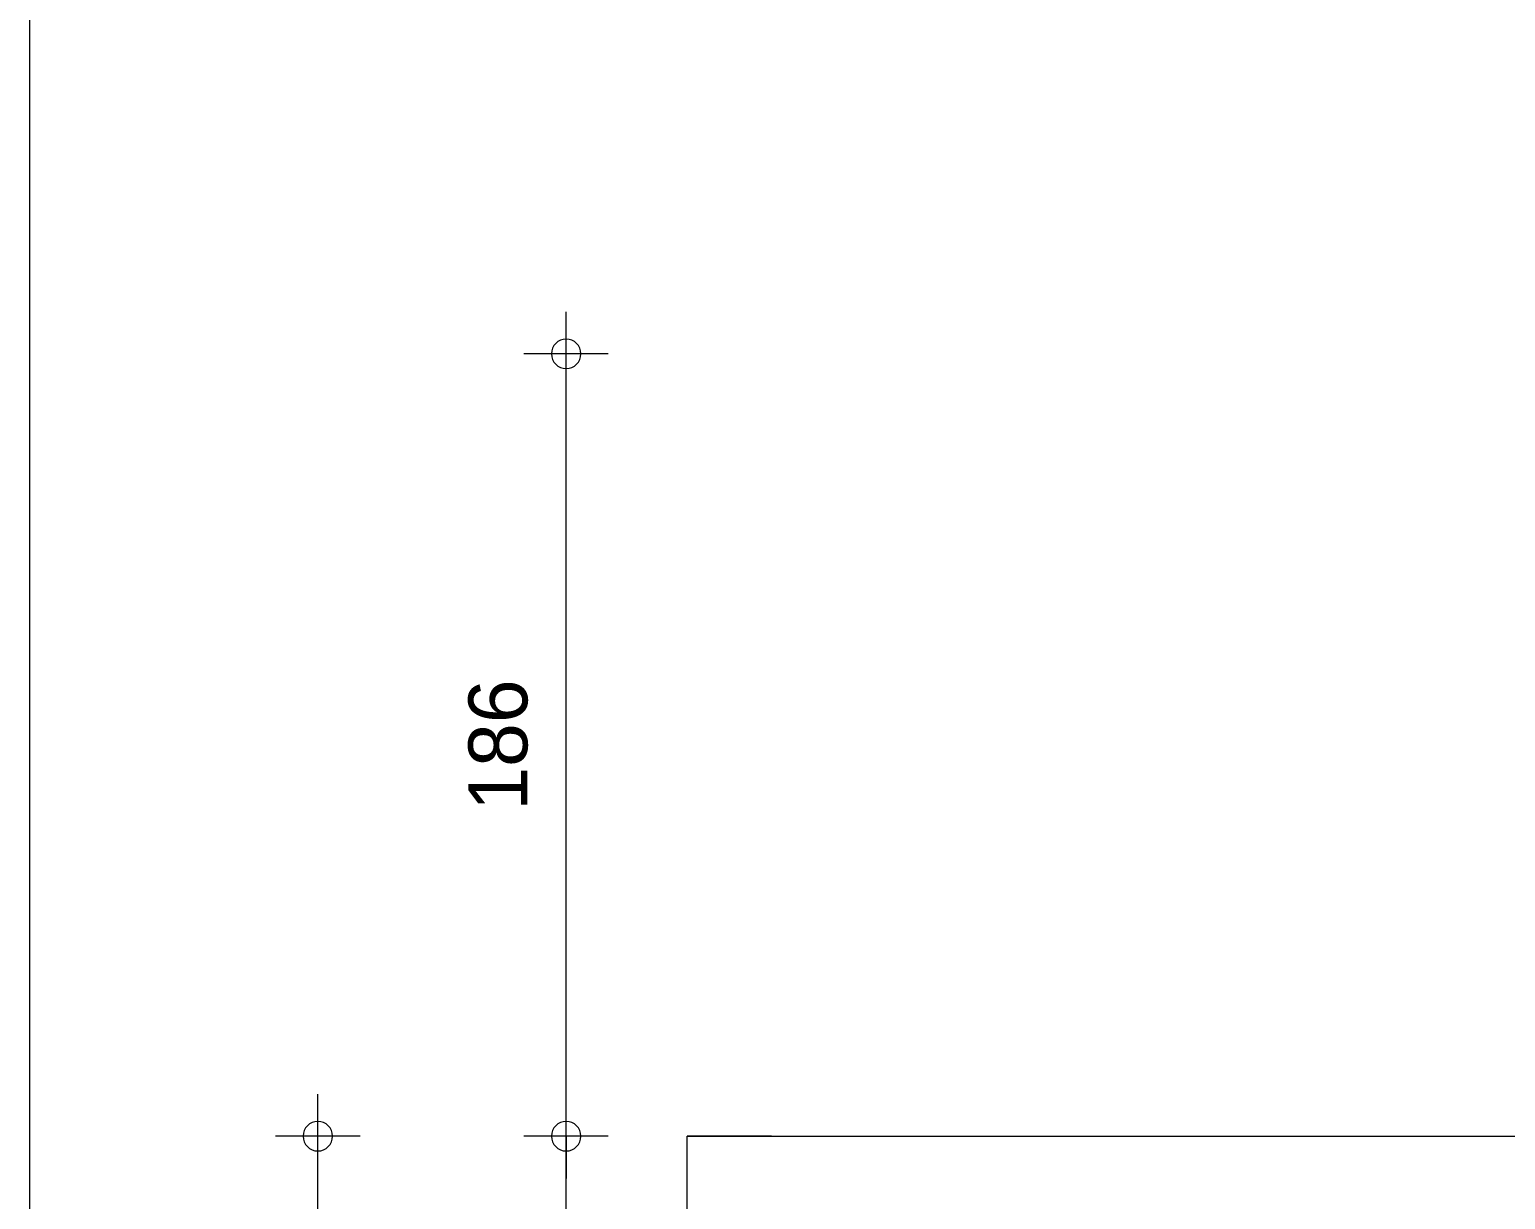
# Model space of a CAD drawing. Header units: metres. Extents: x -30.4 to 29.6, y -50.6 to 0.4.
# Drawn here: x -30.398 to -26.899, y -22.621 to -19.846 of the extents above; entities that cross this region are included whole.
import ezdxf
from ezdxf.enums import TextEntityAlignment as Align
from ezdxf.lldxf.tags import DXFTag

# ---------------------------------------------------------------- set-up
doc = ezdxf.new("R2010")
doc.units = ezdxf.units.M
doc.header["$MEASUREMENT"] = 0
doc.layers.add('Calque commun', color=7, linetype='Continuous')
doc.styles.add('Century Gothic', font='GOTHIC.TTF', dxfattribs={"height": 0.139636})
tags = doc.linetypes.add('HIDDEN2', pattern=[0.1875, 0.125, -0.0625]).pattern_tags.tags
tags[6:7] = [DXFTag(74, 4), DXFTag(75, 0), DXFTag(340, '0'), DXFTag(46, 1.0), DXFTag(50, 0.0), DXFTag(44, 0.0), DXFTag(45, 0.0)]
tags[4:5] = [DXFTag(74, 4), DXFTag(75, 0), DXFTag(340, '0'), DXFTag(46, 1.0), DXFTag(50, 0.0), DXFTag(44, 0.0), DXFTag(45, 0.0)]

# ---------------------------------------------------------------- blocks, each defined once
blk = doc.blocks.new('Block9665')
at = {"layer": 'Calque commun', "color": 7, "linetype": 'Continuous', "lineweight": 18}
blk.add_line((-28.8388, -22.4706), (-25.7588, -22.4706), dxfattribs=at)
blk = doc.blocks.new('Block17411')
at = {"layer": 'Calque commun', "color": 7, "linetype": 'Continuous', "lineweight": 18}
blk.add_line((-28.8388, -23.4207), (-28.8388, -22.4706), dxfattribs=at)
blk = doc.blocks.new('new43')
at = {"layer": 'Calque commun', "color": 5, "linetype": 'Continuous', "lineweight": 9}
blk.add_arc((0, 0), 0.5, 0, 359.9994, dxfattribs=at)
blk = doc.blocks.new('new44')
at = {"layer": 'Calque commun', "color": 5, "linetype": 'Continuous', "lineweight": 9}
blk.add_arc((0, 0), 0.5, 0, 359.9994, dxfattribs=at)
blk = doc.blocks.new('DimLine28191')
at = {"layer": 'Calque commun', "color": 5, "linetype": 'Continuous', "lineweight": 9}
for p, q in [((-29.1258, -20.6153), (-29.1258, -20.5153)), ((-29.0258, -20.6153), (-29.2258, -20.6153)), ((-29.1258, -22.4706), (-29.1258, -20.6153)), ((-29.0258, -22.4706), (-29.2258, -22.4706)), ((-29.1258, -22.4706), (-29.1258, -22.5706))]:
    blk.add_line(p, q, dxfattribs=at)
at = {"layer": 'Calque commun', "color": 5, "linetype": 'Continuous', "lineweight": 9, "xscale": 0.07000000029802322, "yscale": 0.07000000029802322, "zscale": 0.07000000029802322, "rotation": 90}
for name, p in [('new44', (-29.1258, -20.6153)), ('new43', (-29.1258, -22.4706))]:
    blk.add_blockref(name, p, dxfattribs=at)
at = {"layer": 'Calque commun', "color": 5, "linetype": 'Continuous', "lineweight": 9, "style": 'Century Gothic'}
blk.add_text('186', height=0.13964, rotation=90, dxfattribs=at).set_placement((-29.1758, -21.543), align=Align.BOTTOM_CENTER)
blk = doc.blocks.new('new209')
at = {"layer": 'Calque commun', "color": 5, "linetype": 'Continuous', "lineweight": 9}
blk.add_arc((0, 0), 0.5, 0, 359.9994, dxfattribs=at)
blk = doc.blocks.new('new210')
at = {"layer": 'Calque commun', "color": 5, "linetype": 'Continuous', "lineweight": 9}
blk.add_arc((0, 0), 0.5, 0, 359.9994, dxfattribs=at)
blk = doc.blocks.new('DimLine37377')
at = {"layer": 'Calque commun', "color": 5, "linetype": 'Continuous', "lineweight": 9}
for p, q in [((-29.1258, -22.4706), (-29.1258, -22.3706)), ((-29.0258, -22.4706), (-29.2258, -22.4706)), ((-29.1258, -23.4207), (-29.1258, -22.4706)), ((-29.0258, -23.4207), (-29.2258, -23.4207)), ((-29.1258, -23.4207), (-29.1258, -23.5207))]:
    blk.add_line(p, q, dxfattribs=at)
at = {"layer": 'Calque commun', "color": 5, "linetype": 'Continuous', "lineweight": 9, "xscale": 0.07000000029802322, "yscale": 0.07000000029802322, "zscale": 0.07000000029802322, "rotation": 90}
for name, p in [('new210', (-29.1258, -22.4706)), ('new209', (-29.1258, -23.4207))]:
    blk.add_blockref(name, p, dxfattribs=at)
at = {"layer": 'Calque commun', "color": 5, "linetype": 'Continuous', "lineweight": 9, "style": 'Century Gothic'}
blk.add_text('95', height=0.13964, rotation=90, dxfattribs=at).set_placement((-29.1758, -22.9456), align=Align.BOTTOM_CENTER)
blk = doc.blocks.new('new282')
at = {"layer": 'Calque commun', "color": 5, "linetype": 'Continuous', "lineweight": 9}
blk.add_arc((0, 0), 0.5, 0, 359.9994, dxfattribs=at)
blk = doc.blocks.new('DimLine41056')
at = {"layer": 'Calque commun', "color": 5, "linetype": 'Continuous', "lineweight": 9}
for p, q in [((-29.7144, -22.4706), (-29.7144, -22.3706)), ((-29.6144, -22.4706), (-29.8144, -22.4706)), ((-29.7144, -31.4706), (-29.7144, -22.4706))]:
    blk.add_line(p, q, dxfattribs=at)
at = {"layer": 'Calque commun', "color": 5, "linetype": 'Continuous', "lineweight": 9, "xscale": 0.07000000029802322, "yscale": 0.07000000029802322, "zscale": 0.07000000029802322, "rotation": 90}
blk.add_blockref('new282', (-29.7144, -22.4706), dxfattribs=at)

msp = doc.modelspace()

# ---------------------------------------------------------------- linework, layer by layer
at = {"layer": 'Calque commun', "color": 7, "linetype": 'HIDDEN2', "lineweight": 9}
msp.add_line((-28.8388, -22.4706), (-28.6388, -22.4706), dxfattribs=at)
at = {"layer": 'Calque commun', "color": 7, "linetype": 'Continuous', "lineweight": 18}
msp.add_line((-28.6388, -22.4706), (-28.8388, -22.4706), dxfattribs=at)

# ---------------------------------------------------------------- block references
at = {"layer": 'Calque commun', "color": 5, "linetype": 'Continuous', "lineweight": 9}
for name in ['DimLine28191', 'DimLine41056', 'DimLine37377']:
    msp.add_blockref(name, (0, 0), dxfattribs=at)
at = {"layer": 'Calque commun', "color": 0, "linetype": 'ByBlock', "lineweight": -2}
for name in ['Block9665', 'Block17411']:
    msp.add_blockref(name, (0, 0), dxfattribs=at)

# ---------------------------------------------------------------- meshes
at = {"layer": 'Calque commun', "color": 7, "linetype": 'Continuous', "lineweight": 9}
mesh = msp.add_polyface(dxfattribs=at)
corners = [(29.6021, -8.6275), (-30.3979, -8.6275), (-30.3979, -50.6275), (29.6021, -50.6275)]
mesh.append_faces([[corners[k] for k in face] for face in [(0, 1, 2, 3)]], dxfattribs={"color": 7})

doc.saveas('drawing.dxf')
